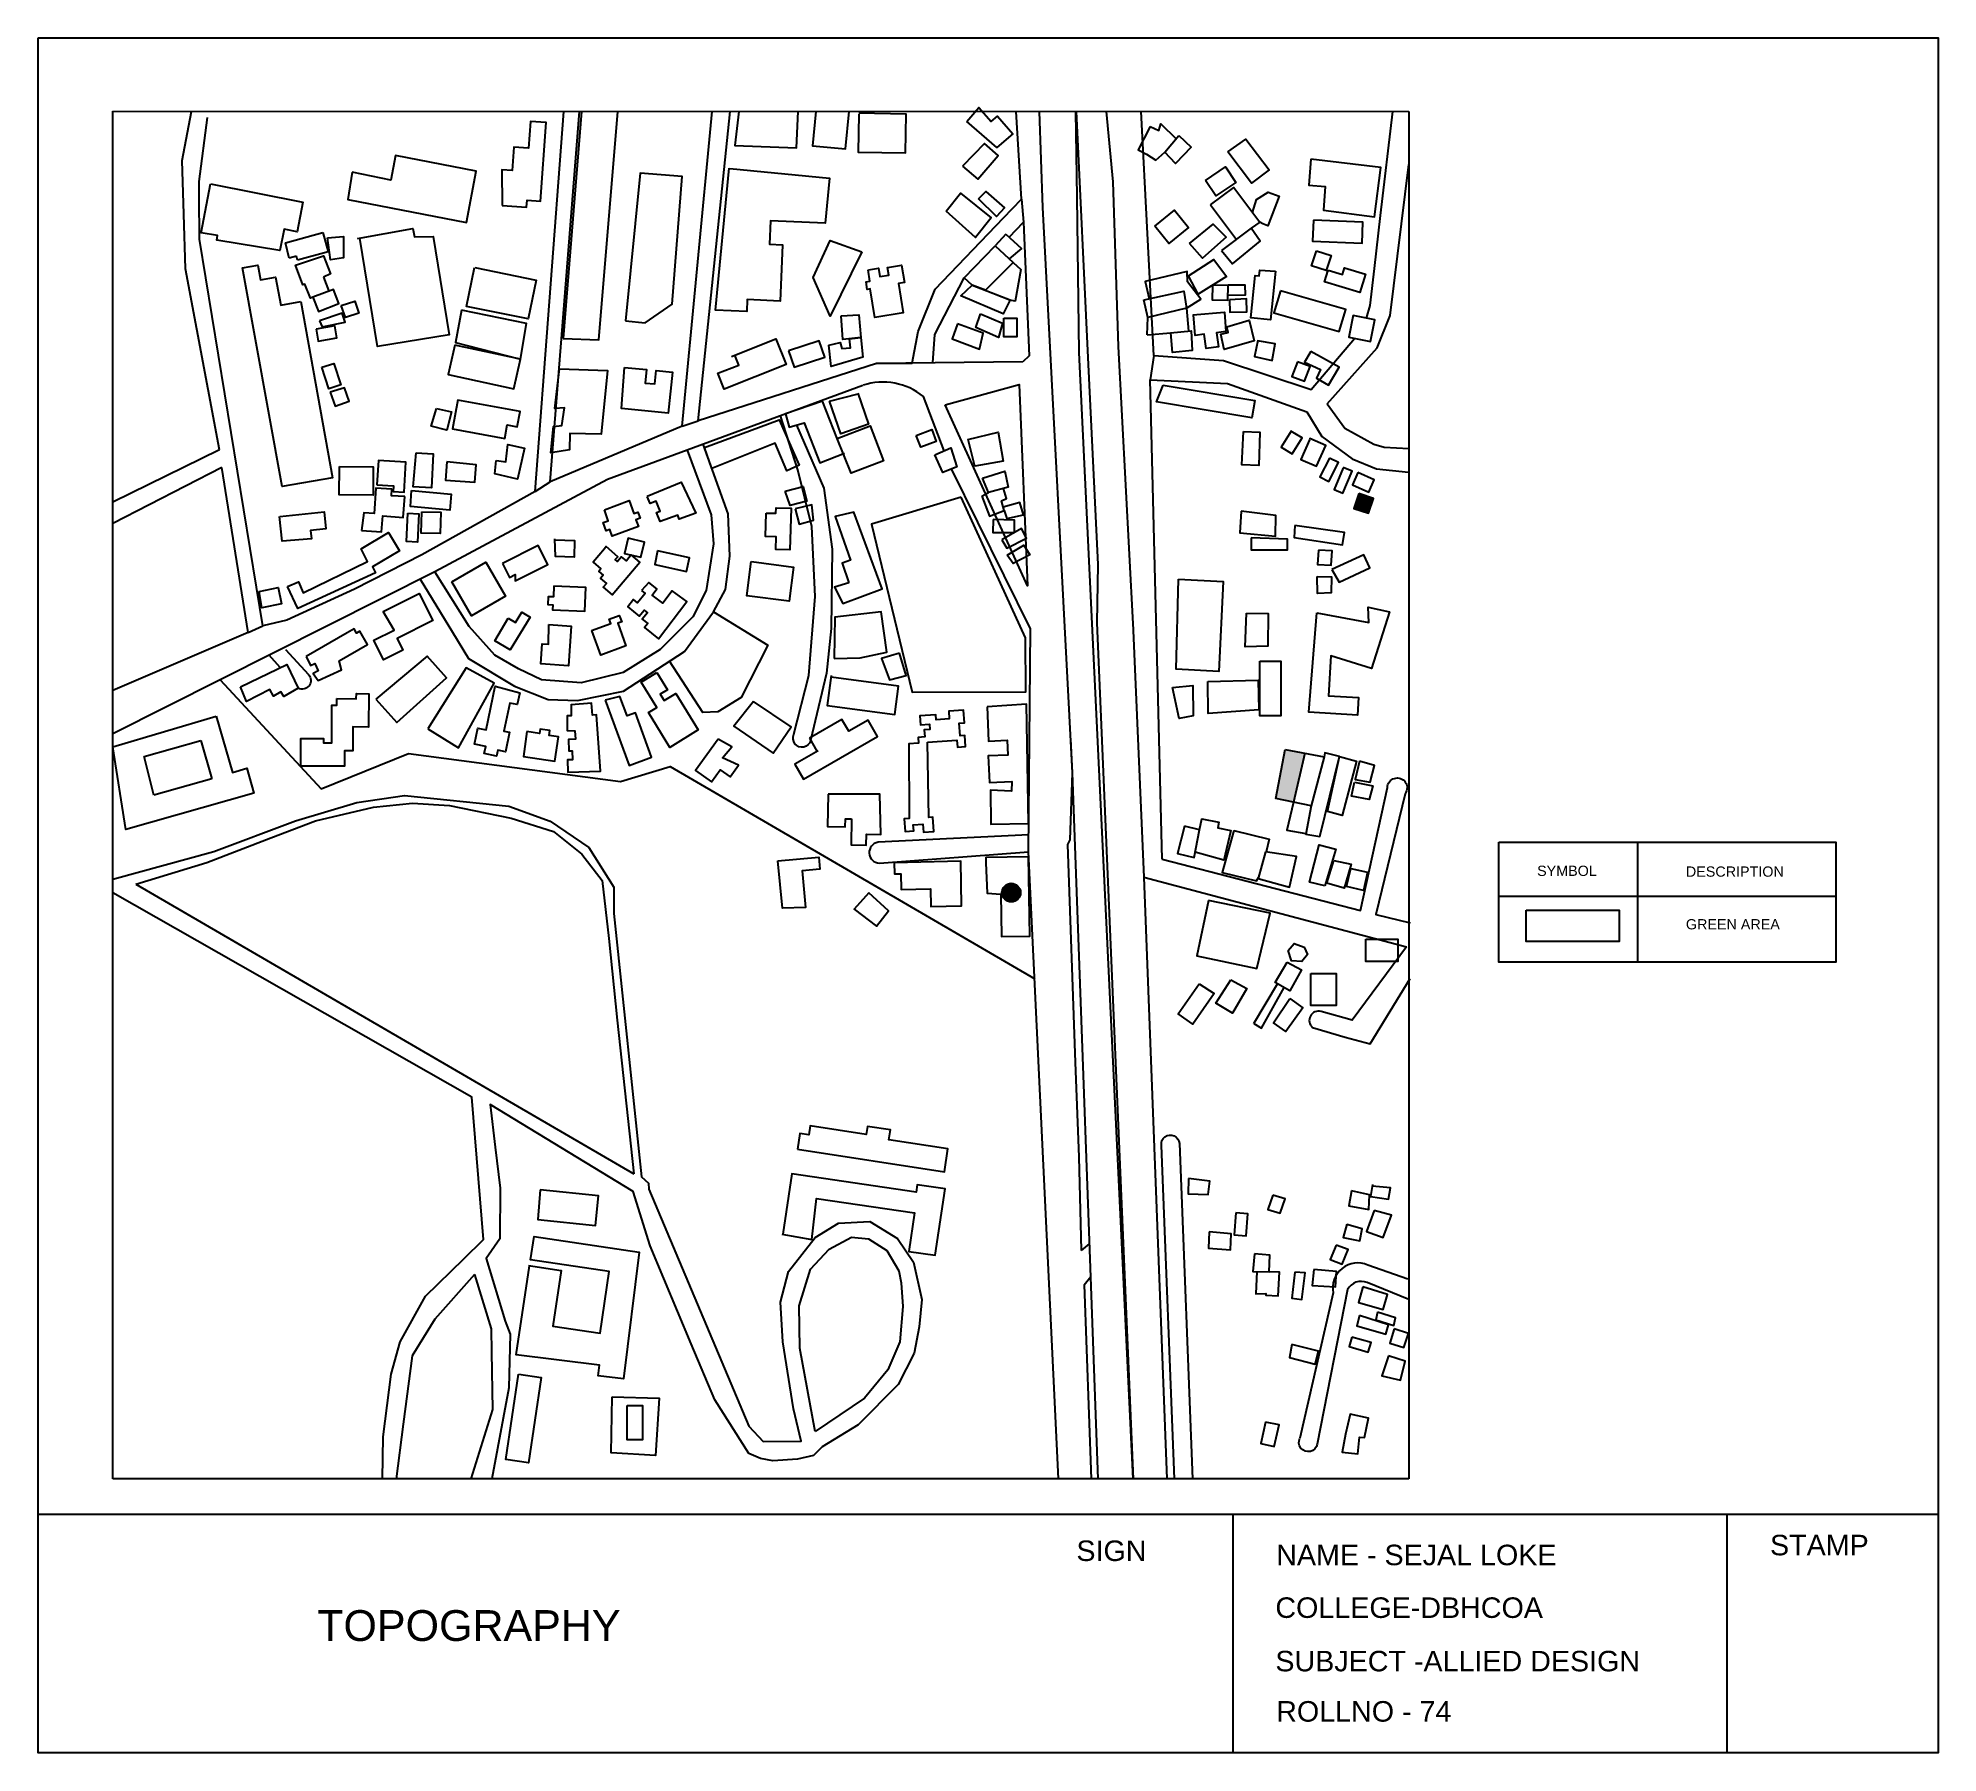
# Model space of a CAD drawing. Header units: millimetres. Extents: x 3152 to 40193, y 1272 to 34704.
import ezdxf

# ---------------------------------------------------------------- set-up
doc = ezdxf.new("R2010")
doc.units = ezdxf.units.MM
doc.styles.get("Standard").update_dxf_attribs({"font": 'arial.ttf'})

msp = doc.modelspace()

# ---------------------------------------------------------------- hatches: boundary and pattern name
at = {"true_color": 0x000000}
h = msp.add_hatch(color=18, dxfattribs=at)
h.dxf.hatch_style = 1
h.paths.add_polyline_path([(29186, 25728), (28900, 25822), (28805, 25532), (29091, 25438)])
h = msp.add_hatch(color=18, dxfattribs=at)
h.dxf.hatch_style = 1
h.paths.add_polyline_path([(27850, 20761), (27465, 20834), (27283, 19877), (27628, 19807)])
at = {"true_color": 0xfe1916}
h = msp.add_hatch(color=1, dxfattribs=at)
h.dxf.hatch_style = 1
h.paths.add_polyline_path([(22306, 18044, 1), (21945, 18044, 1)])

# ---------------------------------------------------------------- linework, layer by layer
for p, q in [((4609, 33276), (29874, 33268)), ((4609, 6613), (4609, 33276)), ((29874, 33268), (29874, 6613)), ((22328, 31563), (22366, 31114)), ((7980, 30711), (8702, 30913)), ((8702, 30913), (8808, 30536)), ((8050, 30409), (7980, 30711)), ((8192, 30449), (8050, 30409)), ((8214, 30370), (8192, 30449)), ((8808, 30536), (8214, 30370)), ((24904, 28516), (24832, 28041)), ((18581, 27626), (19140, 27767)), ((15712, 27140), (16025, 27241)), ((6690, 26676), (4609, 25655)), ((6736, 26331), (4609, 25241)), ((12846, 25863), (13139, 26053)), ((21550, 25773), (21680, 25841)), ((7249, 23113), (4609, 21983)), ((7249, 23113), (7534, 23243)), ((5219, 20699), (6328, 21012)), ((6328, 21012), (6539, 20265)), ((5409, 19946), (5219, 20699)), ((6539, 20265), (5409, 19946)), ((34335, 19030), (34335, 16685)), ((31632, 17973), (38203, 17973)), ((29874, 6613), (4609, 6613)), ((3152, 5927), (40193, 5927)), ((26443, 5927), (26443, 1272)), ((36078, 5927), (36078, 1272))]:
    msp.add_line(p, q)
for points in [[(3152, 34704), (40193, 34704), (40193, 1272), (3152, 1272)], [(21983, 29240), (22236, 29240), (22236, 28879), (21983, 28879)], [(26975, 22554), (27382, 22554), (27382, 21488), (26975, 21488)], [(31632, 19030), (38203, 19030), (38203, 16685), (31632, 16685)], [(32161, 17699), (33980, 17699), (33980, 17093), (32161, 17093)], [(29036, 17136), (29660, 17136), (29660, 16698), (29036, 16698)], [(27967, 16469), (28461, 16469), (28461, 15843), (27967, 15843)], [(14641, 8047), (14939, 8047), (14939, 7376), (14641, 7376)]]:
    msp.add_lwpolyline(points, close=True)
for points in [[(21262, 33077), (21494, 33352), (21732, 33077), (21855, 33183), (22156, 32835), (21845, 32566), (21262, 33077)], [(6690, 26676), (6026, 30204), (5993, 31270), (5960, 32316), (6143, 33268)], [(6299, 30779), (6297, 31617), (6296, 31905), (6454, 33155)], [(12199, 31439), (12676, 31404), (12686, 31543), (12946, 31524), (13058, 33054), (12752, 33076), (12714, 32558), (12430, 32578), (12397, 32119), (12192, 32134), (12199, 31439)], [(12846, 25863), (13403, 33273)], [(15712, 27140), (13139, 26053), (13711, 33273)], [(13392, 28846), (14085, 28821), (14454, 33273)], [(13747, 33273), (13392, 28846)], [(15712, 27140), (16298, 33272)], [(22349, 28390), (19499, 28356), (16025, 27241), (16644, 33272)], [(16813, 33272), (16737, 32611), (17941, 32561), (17970, 33272)], [(18314, 33272), (18249, 32604), (18896, 32542), (18967, 33271)], [(19152, 33220), (19140, 32478), (20066, 32463), (20079, 33221), (19152, 33236)], [(20641, 29805), (21977, 31198), (22328, 31563), (22223, 33270)], [(23821, 6613), (23319, 20377), (22742, 31402), (22674, 33270)], [(24500, 6613), (23452, 28572), (23408, 31600), (23383, 33270)], [(23391, 33270), (23621, 28477), (23814, 24441), (23792, 23303), (24500, 6613)], [(23974, 33270), (24107, 31899), (24211, 28689), (24497, 23284)], [(24837, 32977), (24603, 32523), (24762, 32441), (24945, 32325), (25118, 32480)], [(24904, 28516), (24657, 33270)], [(24837, 32977), (25003, 32899), (25043, 33028), (25340, 32741)], [(29051, 29243), (29120, 29486), (29205, 30212), (29325, 31242), (29563, 33272)], [(21177, 32206), (21472, 31950), (21873, 32411), (21601, 32647), (21177, 32206)], [(25394, 32805), (25633, 32578), (25328, 32256), (25118, 32480), (25394, 32805)], [(26346, 32486), (26702, 32730), (27151, 32132), (26811, 31876), (26346, 32486)], [(9278, 32090), (9193, 31556), (11504, 31110), (11697, 32109), (10123, 32414), (10030, 31933), (9278, 32090)], [(27969, 32340), (27929, 31836), (28246, 31810), (28210, 31346), (29206, 31215), (29332, 32178), (27969, 32340)], [(29514, 29297), (29874, 32236)], [(6518, 31858), (8318, 31502), (8204, 30927), (7949, 30978), (7866, 30562), (6636, 30761), (6651, 30854), (6330, 30906), (6518, 31858)], [(14604, 29192), (14989, 29154), (15512, 29514), (15713, 32005), (14891, 32071), (14604, 29192)], [(16639, 32162), (18581, 31973), (18496, 31093), (17431, 31140), (17411, 30686), (17668, 30674), (17620, 29575), (16978, 29603), (16968, 29370), (16358, 29397), (16627, 32163)], [(25910, 31929), (26303, 32189), (26504, 31884), (26112, 31625), (25910, 31929)], [(20858, 31330), (21139, 31678), (21735, 31197), (21426, 30815), (20858, 31330)], [(21486, 31569), (21627, 31712), (21991, 31394), (21840, 31221), (21486, 31569)], [(26007, 31450), (26467, 31792), (26970, 31116), (26804, 30996)], [(26831, 31304), (26908, 31558), (27136, 31701), (27347, 31622), (27131, 31041), (27029, 31079), (26970, 31116)], [(24923, 31036), (25306, 31346), (25580, 31008), (25197, 30698), (24923, 31036)], [(26007, 31450), (26514, 30778)], [(28018, 31155), (28001, 30742), (28966, 30703), (28983, 31114), (28018, 31155)], [(12846, 25863), (10635, 24628), (9321, 23961), (8000, 23353), (7534, 23243), (6299, 30779)], [(8796, 30810), (9105, 30835), (9105, 30416), (8855, 30379), (8796, 30810)], [(9381, 30797), (10459, 30991), (10489, 30825), (10856, 30831), (11169, 28920), (9769, 28691), (9423, 30804)], [(19212, 30533), (18593, 29280), (18266, 30035), (18597, 30756), (19212, 30533)], [(22018, 30879), (21810, 30651)], [(22018, 30879), (22328, 30598), (22087, 30398)], [(22085, 30818), (22366, 31114), (22472, 28508), (22349, 28390)], [(25600, 30699), (26065, 31077), (26316, 30819), (25856, 30413), (25600, 30699)], [(26225, 30560), (26436, 30299), (26977, 30740), (26804, 30996), (26225, 30560)], [(8512, 29649), (8462, 29630), (8357, 29908), (8312, 29894), (8171, 30276), (8721, 30460), (8854, 30109), (8717, 30044)], [(21810, 30651), (22163, 30329), (21622, 29787), (21364, 29888), (21205, 30031), (21810, 30651)], [(25579, 30065), (26075, 30387), (26322, 30055), (25772, 29708), (25579, 30065)], [(28079, 30554), (28360, 30466), (28268, 30170), (27981, 30260), (28079, 30554)], [(8276, 29567), (8890, 26132), (7915, 25958), (7136, 30222), (7439, 30277), (7491, 29989), (7784, 30043), (7884, 29497), (8276, 29567)], [(8717, 30044), (8822, 29766)], [(11666, 30228), (12865, 29985), (12711, 29227), (11505, 29471), (11659, 30230)], [(19345, 30183), (19535, 30214), (19561, 30052), (19737, 30080), (19713, 30233), (19989, 30277), (20043, 29938), (19928, 29919), (20020, 29343), (19467, 29255), (19378, 29812), (19318, 29802), (19294, 29953), (19371, 29965), (19336, 30182)], [(20595, 28369), (20635, 28923), (21205, 30031)], [(22163, 30329), (22315, 30193), (22203, 29575), (22098, 29594), (21616, 29781), (22163, 30329)], [(25541, 29434), (25820, 29610), (25561, 29950), (25557, 30149), (24739, 29958), (24814, 29620)], [(27278, 30158), (27183, 29212), (26799, 29251), (26881, 30076), (26959, 30068), (26970, 30175), (27278, 30158)], [(28303, 30178), (28582, 30093), (28622, 30225), (29029, 30102), (28920, 29742), (28234, 29950), (28303, 30178)], [(8512, 29649), (8623, 29370), (9019, 29528), (8911, 29800), (8512, 29649)], [(19499, 28356), (20195, 28364), (20312, 28985), (20641, 29805)], [(21364, 29888), (22102, 29600), (21966, 29327), (21141, 29678), (21364, 29888)], [(24720, 29599), (25491, 29771), (25541, 29434), (24789, 29255), (24712, 29597)], [(26047, 29881), (26044, 29599), (26350, 29596), (26353, 29884), (26047, 29881)], [(26351, 29691), (26691, 29700), (26688, 29883), (26353, 29884)], [(27374, 29773), (27246, 29345), (28517, 28982), (28651, 29413), (27374, 29773)], [(8639, 29189), (8690, 29075), (9140, 29164), (9079, 29342), (8639, 29189)], [(9065, 29489), (9329, 29575), (9406, 29339), (9148, 29255), (9065, 29489)], [(11410, 29396), (11293, 28767), (12557, 28444), (12678, 29140), (11410, 29396)], [(18810, 29288), (19153, 29310), (19195, 28862), (18843, 28828), (18810, 29288)], [(21529, 29324), (21957, 29142), (21874, 28866), (21438, 29059), (21529, 29324)], [(25541, 29434), (25581, 28988)], [(25668, 29305), (26285, 29361), (26307, 28979), (26128, 28954), (26166, 28684), (25928, 28650), (25889, 28929), (25713, 28904), (25677, 29306)], [(26383, 29600), (26389, 29356), (26717, 29363), (26711, 29620), (26383, 29600)], [(28283, 27571), (29259, 28661), (29514, 29297)], [(28790, 29298), (28706, 28869), (29129, 28786), (29213, 29212), (28790, 29295)], [(8575, 29029), (8614, 28795), (8978, 28856), (8939, 29091), (8575, 29029)], [(21079, 29133), (20971, 28839), (21506, 28641), (21578, 28947), (21079, 29133)], [(24773, 28918), (24789, 29255)], [(24773, 28918), (25235, 28959)], [(25229, 28957), (25632, 28992), (25650, 28610), (25269, 28570), (25235, 28957)], [(26331, 29076), (26765, 29204), (26861, 28797), (26278, 28629), (26213, 28931), (26356, 28962), (26331, 29076)], [(11275, 28715), (11149, 28146), (12428, 27863), (12557, 28444), (11275, 28715)], [(16669, 28492), (17539, 28839), (17739, 28340), (16532, 27857), (16408, 28167), (16814, 28329), (16738, 28519)], [(17783, 28606), (17891, 28284), (18489, 28484), (18383, 28800), (17783, 28606)], [(18567, 28714), (18793, 28768), (18821, 28648), (18990, 28666), (18972, 28839), (19195, 28862), (19235, 28483), (18614, 28301), (18567, 28714)], [(24904, 28516), (26263, 28418), (27975, 27852), (28815, 28847)], [(26931, 28806), (26866, 28498), (27215, 28415), (27271, 28741), (26929, 28799)], [(27964, 28595), (27844, 28387), (28153, 28240), (28074, 28074), (28313, 27936), (28519, 28290), (27964, 28595)], [(8683, 28285), (8917, 28361), (9053, 27943), (8819, 27867), (8683, 28285)], [(13320, 28256), (14252, 28221), (14131, 26980), (13518, 26992), (13512, 26674), (13150, 26616), (13200, 27128), (13363, 27147), (13414, 27492), (13227, 27484), (13320, 28256)], [(14587, 28282), (15015, 28239), (14989, 27978), (15174, 27959), (15201, 28224), (15521, 28192), (15440, 27391), (14527, 27483), (14587, 28282)], [(27706, 28391), (27597, 28107), (27841, 28013), (27951, 28299), (27706, 28391)], [(19230, 27931), (14255, 26100), (10891, 24299), (4609, 21138)], [(8848, 27802), (8945, 27525), (9220, 27621), (9127, 27884), (8848, 27802)], [(20840, 27553), (22283, 27948), (22441, 24021), (20840, 27553)], [(25069, 18697), (24832, 28041), (26344, 27967), (27891, 27418), (28183, 26933), (28775, 26499), (29245, 26305), (29870, 26241)], [(25087, 27935), (26874, 27639), (26818, 27300), (24958, 27609), (25087, 27935)], [(10919, 27481), (11213, 27419), (11119, 27056), (10819, 27134), (10919, 27481)], [(11335, 27647), (11232, 27086), (12251, 26899), (12299, 27160), (12495, 27124), (12550, 27422), (11335, 27645)], [(18730, 26895), (19372, 27142), (19634, 26464), (19004, 26220), (18730, 26895), (18449, 27624), (17724, 27376), (17794, 27116), (18087, 27199), (18395, 26420), (18875, 26612)], [(19136, 27781), (19340, 27175), (18806, 26986), (18581, 27626)], [(28283, 27571), (28631, 27098), (29195, 26789), (29396, 26728), (29874, 26699)], [(16147, 26718), (17601, 27260), (17991, 26375), (17749, 26266), (17525, 26803), (16291, 26312), (16147, 26718)], [(20274, 26957), (20578, 27071), (20664, 26839), (20360, 26725), (20274, 26957)], [(27580, 27042), (27387, 26729), (27602, 26596), (27794, 26907), (27579, 27040)], [(10600, 24152), (11233, 23120), (11546, 22610), (12444, 22067), (13095, 21809), (13668, 21790), (14568, 21969), (15755, 22743), (16319, 23520), (16552, 23952), (16640, 24600), (16606, 25425), (16122, 26787)], [(15810, 26672), (16276, 25407), (16324, 24840), (16178, 23933), (15921, 23420), (15281, 22780), (14559, 22335), (13740, 22132), (12970, 22190), (12519, 22403), (12058, 22674), (11557, 23231), (10891, 24299)], [(12091, 26465), (12273, 26444), (12312, 26781), (12637, 26707), (12502, 26106), (12056, 26206), (12086, 26465)], [(20637, 26580), (20947, 26715), (21064, 26346), (20793, 26232), (20637, 26580)], [(21280, 26875), (21868, 27021), (21969, 26457), (21417, 26358), (21288, 26877)], [(26656, 27032), (26974, 27021), (26950, 26369), (26620, 26381), (26656, 27032)], [(27939, 26873), (27771, 26490), (28079, 26355), (28256, 26758), (27946, 26894), (27939, 26873)], [(7249, 23113), (6736, 26331)], [(9031, 26349), (9689, 26346), (9686, 25792), (9024, 25795), (9027, 26349)], [(9758, 25996), (10081, 25976), (10074, 25861), (10289, 25848), (10326, 26437), (9792, 26470), (9758, 25996)], [(10526, 26615), (10859, 26597), (10822, 25933), (10464, 25952), (10526, 26615)], [(11123, 26441), (11096, 26085), (11670, 26043), (11695, 26381), (11123, 26441)], [(22465, 18837), (22504, 23187), (20961, 26303)], [(28330, 26515), (28144, 26146), (28316, 26059), (28503, 26430), (28331, 26516)], [(28597, 26327), (28418, 25903), (28593, 25829), (28773, 26257), (28598, 26331)], [(10301, 25763), (10041, 25781), (10049, 25909), (9736, 25930), (9703, 25437), (9503, 25450), (9456, 25106)], [(15030, 25770), (15688, 26042), (15976, 25441), (15653, 25323), (15625, 25401), (15282, 25276), (15210, 25455), (15282, 25483), (15205, 25677), (15084, 25629), (15026, 25768)], [(17718, 25871), (18069, 25960), (18141, 25675), (17817, 25593), (17718, 25871)], [(21563, 26124), (22002, 26261), (22066, 25949), (21680, 25841), (21563, 26124)], [(28884, 26236), (28777, 25994), (29094, 25853), (29200, 26092), (28882, 26232)], [(9456, 25106), (9851, 25075), (9876, 25390), (10274, 25358), (10301, 25763)], [(10431, 25882), (11208, 25808), (11178, 25499), (10412, 25572), (10431, 25882)], [(14193, 25509), (14678, 25685), (14768, 25435), (14845, 25463), (14890, 25341), (14809, 25312), (14856, 25181), (14344, 24994), (14298, 25120), (14230, 25095), (14171, 25258), (14268, 25294), (14193, 25509)], [(17911, 25523), (17991, 25227), (18270, 25302), (18235, 25604), (17911, 25523)], [(21149, 25753), (19399, 25224), (20192, 21951), (22411, 21961), (22406, 23008), (21149, 25753)], [(21550, 25773), (21702, 25382), (21986, 25493), (21934, 25681), (22030, 25724), (21974, 25923)], [(21986, 25493), (22042, 25334), (22367, 25411), (22295, 25648), (21969, 25557)], [(28900, 25822), (28805, 25532), (29091, 25438), (29186, 25728), (28900, 25822)], [(7868, 25375), (8732, 25466), (8766, 25138), (8464, 25106), (8482, 24940), (7912, 24895), (7862, 25375)], [(10362, 25442), (10579, 25430), (10550, 24877), (10335, 24888), (10362, 25442)], [(10637, 25468), (11002, 25460), (10993, 25042), (10625, 25050), (10635, 25468)], [(17349, 25444), (17539, 25438), (17542, 25548), (17832, 25539), (17807, 24724), (17533, 24732), (17540, 24982), (17333, 24988), (17348, 25444)], [(18957, 24084), (18680, 24000), (18841, 23683), (19609, 23964), (19060, 25461), (18692, 25374), (18990, 24523), (18827, 24468), (18957, 24084)], [(21775, 25319), (21765, 25067), (22188, 25065), (22189, 25306), (21775, 25319)], [(26606, 25482), (26583, 25059), (27276, 24993), (27285, 25398), (26606, 25482)], [(27655, 25203), (27644, 24965), (28584, 24824), (28620, 25066), (27655, 25203)], [(8013, 24014), (8228, 24104), (8319, 23889), (9576, 24499), (9455, 24748), (9987, 25065), (10200, 24709), (9671, 24393), (9734, 24279), (8220, 23582), (8013, 24014)], [(13234, 24921), (13614, 24906), (13602, 24584), (13238, 24598), (13230, 24940)], [(14659, 24961), (14589, 24657), (14906, 24583), (14975, 24877), (14657, 24951)], [(21942, 24921), (22042, 24756), (22422, 24951), (22326, 25139), (21942, 24921)], [(22045, 24623), (22371, 24820), (22488, 24626), (22161, 24460), (22045, 24623)], [(26802, 24959), (26802, 24724), (27509, 24724), (27509, 24933), (26802, 24959)], [(11217, 24099), (11884, 24486), (12268, 23824), (11601, 23437), (11217, 24099)], [(12206, 24462), (12342, 24189), (12454, 24245), (12455, 24121), (13088, 24438), (12902, 24810), (12206, 24462)], [(14196, 24745), (13975, 24486), (14127, 24357), (14083, 24306), (14173, 24230), (14120, 24168), (14232, 24072), (14170, 24000), (14345, 23851), (14885, 24484), (14719, 24626), (14623, 24513), (14530, 24592), (14451, 24500), (14407, 24536), (14455, 24590), (14231, 24790), (14196, 24745)], [(15232, 24709), (15174, 24441), (15794, 24306), (15850, 24568), (15232, 24709)], [(17059, 24497), (17883, 24390), (17797, 23725), (16972, 23831), (17057, 24497)], [(28116, 24717), (28098, 24443), (28363, 24426), (28381, 24707), (28116, 24717)], [(28378, 24340), (28520, 24097), (29116, 24375), (28998, 24628), (28378, 24340)], [(14919, 23932), (14988, 23875), (14839, 23693), (14763, 23755), (14651, 23618), (14875, 23435), (14971, 23552), (15034, 23501), (14933, 23377), (15040, 23290), (14975, 23211), (15246, 22989), (15798, 23716), (15518, 23929), (15332, 23685), (15124, 23843), (15217, 23966), (15058, 24087), (14919, 23932)], [(25386, 24151), (26257, 24109), (26174, 22357), (25340, 22397), (25386, 24151)], [(28088, 24205), (28370, 24200), (28364, 23891), (28093, 23878), (28088, 24205)], [(7461, 23915), (7833, 23991), (7899, 23671), (7518, 23593), (7461, 23915)], [(9882, 23524), (10586, 23878), (10852, 23348), (10154, 22998), (10267, 22772), (9888, 22582), (9696, 22964), (10093, 23163), (9882, 23524)], [(13210, 24027), (13201, 23807), (13096, 23811), (13090, 23660), (13188, 23656), (13184, 23559), (13811, 23533), (13830, 23991), (13209, 24017)], [(12321, 23392), (12462, 23307), (12586, 23511), (12744, 23415), (12355, 22774), (12059, 22953), (12321, 23392)], [(13940, 23152), (14320, 23293), (14289, 23377), (14484, 23449), (14531, 23324), (14455, 23294), (14614, 22855), (14123, 22675), (13947, 23155)], [(16319, 23520), (17378, 22869), (16860, 21850), (16406, 21566), (16115, 21558), (15466, 22554)], [(18673, 22608), (19178, 22621), (19699, 22731), (19592, 23516), (18684, 23414), (18673, 22608)], [(26710, 23489), (27134, 23484), (27126, 22850), (26685, 22835), (26710, 23489)], [(28080, 23496), (29100, 23312), (29081, 23609), (29502, 23519), (29152, 22410), (28359, 22660), (28312, 21882), (28894, 21847), (28873, 21505), (27928, 21562), (28080, 23496)], [(8383, 22645), (8465, 22471), (8548, 22510), (8617, 22365), (8516, 22317), (8617, 22177), (9068, 22385), (9022, 22563), (9573, 22882), (9423, 23140), (9362, 23104), (9315, 23185), (9179, 23106), (8383, 22645)], [(13112, 23271), (13546, 23241), (13492, 22464), (12952, 22502), (12980, 22895), (13106, 22886), (13112, 23271)], [(24496, 23304), (24709, 18347)], [(7874, 22429), (7660, 22673)], [(9735, 21814), (10145, 21358), (11117, 22234), (10739, 22653), (9735, 21814)], [(19950, 22714), (19595, 22606), (19754, 22191), (20078, 22279), (19946, 22713)], [(7097, 22057), (8002, 22491), (8223, 22030), (7943, 21866), (7888, 21959), (7745, 21875), (7671, 22001), (7214, 21767), (7097, 22057)], [(10753, 21238), (11350, 20863), (12042, 22126), (11499, 22424), (10753, 21238)], [(15215, 22337), (15422, 22000), (15282, 21914), (15359, 21789), (15584, 21927), (16022, 21214), (15470, 20875), (15054, 21554), (15216, 21654), (14913, 22148), (15217, 22335)], [(18616, 22276), (18539, 21689), (19858, 21517), (19930, 22071), (18612, 22243)], [(6703, 22192), (8674, 20064), (10372, 20756), (14509, 20210), (15479, 20500), (22583, 16365)], [(8977, 21830), (9354, 21820), (9358, 21925), (9600, 21916), (9596, 21271), (9290, 21273), (9290, 20808), (9124, 20808), (9124, 20510), (8274, 20510), (8274, 21051), (8720, 21051), (8720, 20966), (8881, 20966), (8881, 21700), (8980, 21700), (8977, 21830)], [(12543, 21937), (12495, 21708), (12349, 21739), (12233, 21194), (12346, 21170), (12265, 20789), (12117, 20820), (12092, 20705), (11853, 20756), (11881, 20892), (11663, 20939), (11728, 21249), (11886, 21216), (12067, 22070), (12543, 21937)], [(14212, 21797), (14676, 20525), (15112, 20684), (14798, 21547), (14636, 21488), (14497, 21867), (14212, 21797)], [(25269, 22045), (25667, 22081), (25673, 21487), (25396, 21441), (25269, 22045)], [(25961, 22160), (26939, 22184), (26953, 21604), (25967, 21538), (25961, 22160)], [(13545, 21720), (13545, 21492), (13469, 21492), (13469, 21202), (13620, 21196), (13628, 21037), (13497, 21031), (13503, 20808), (13566, 20810), (13570, 20632), (13474, 20630), (13479, 20394), (14116, 20409), (14043, 21511), (13960, 21505), (13944, 21734), (13545, 21707)], [(17102, 21772), (16719, 21287), (17486, 20765), (17832, 21273), (17102, 21772)], [(20491, 20976), (21066, 21015), (21075, 20880), (21233, 20891), (21219, 21106), (21128, 21100), (21111, 21345), (21214, 21352), (21197, 21601), (20908, 21581), (20918, 21432), (20661, 21415), (20654, 21512), (20345, 21491), (20359, 21315), (20531, 21329), (20539, 21225), (20427, 21215), (20438, 21081), (20313, 21070), (20316, 20954), (20132, 20945), (20136, 19487), (20039, 19480), (20056, 19238), (20224, 19250), (20215, 19364), (20402, 19377), (20413, 19221), (20618, 19236), (20598, 19514), (20519, 19508), (20491, 20976)], [(21657, 21667), (21682, 20999), (22048, 21013), (22059, 20724), (21676, 20710), (21700, 20191), (22136, 20211), (22128, 20023), (21719, 20038), (21730, 19375), (22461, 19388), (22422, 21716), (21657, 21667)], [(6628, 21482), (6942, 20387), (7222, 20467), (7359, 19985), (4867, 19272), (4609, 20885), (6628, 21482)], [(12685, 21186), (12614, 20697), (13227, 20608), (13296, 21082), (13118, 21108), (13132, 21202), (12941, 21229), (12929, 21144), (12685, 21186)], [(18359, 20810), (17906, 20549), (18075, 20257), (19518, 21090), (19335, 21407), (18958, 21189), (18826, 21418), (18192, 21052)], [(16409, 21032), (15972, 20424), (16282, 20201), (16453, 20439), (16643, 20302), (16806, 20528), (16495, 20669), (16681, 20888), (16409, 21032)], [(18192, 21052), (18338, 20798)], [(23271, 19075), (23319, 20377), (23284, 21043)], [(27465, 20834), (28224, 20691), (27972, 19738), (27283, 19877), (27465, 20834)], [(27850, 20761), (27628, 19807)], [(27972, 19738), (27868, 19183), (28144, 19136), (28522, 20695), (28236, 20770), (28224, 20691)], [(28522, 20695), (28856, 20608), (28579, 19549), (28290, 19625), (28522, 20695)], [(28917, 20605), (28831, 20250), (29123, 20200), (29208, 20520), (28917, 20605)], [(25069, 18697), (28932, 17694), (29458, 20094)], [(28816, 20200), (29173, 20128), (29101, 19858), (28760, 19922), (28816, 20200)], [(4609, 18305), (6580, 18847), (8170, 19443), (9369, 19800), (10294, 19940), (12328, 19728), (13138, 19434), (13892, 18925), (14376, 18152), (14375, 17636), (14916, 12505), (15053, 12383), (15060, 12262), (17013, 7646), (17287, 7341), (18027, 7349), (17880, 7981), (17674, 9287), (17628, 10058), (17781, 10661), (18302, 11319), (18758, 11601), (19371, 11633), (19907, 11304), (20219, 10841), (20381, 10109), (20328, 9577), (20232, 9065), (19921, 8452), (19143, 7669), (18441, 7237), (18273, 7074), (17961, 6997), (17476, 6964), (17235, 7012), (17010, 7113), (16347, 8154), (15885, 9251), (15083, 11155), (14756, 12217), (11966, 13914), (12067, 13080), (12163, 12281), (12153, 11294), (11890, 10912), (12260, 9687), (12358, 9437), (12329, 8387), (11999, 6613)], [(5062, 18208), (6446, 18632), (7692, 19110), (8559, 19443), (9690, 19708), (10452, 19785), (11174, 19745), (12378, 19494), (13199, 19233), (13752, 18795), (14150, 18283), (14279, 17147), (14442, 15560), (14766, 12560)], [(18557, 19963), (18545, 19333), (18890, 19326), (18893, 19484), (19012, 19482)], [(19012, 19482), (19003, 18977), (19297, 18971), (19301, 19183), (19585, 19178), (19564, 19961), (18557, 19963)], [(27628, 19806), (27498, 19263), (27870, 19193)], [(29805, 19972), (29232, 17620), (29902, 17457)], [(25501, 19342), (25365, 18809), (25690, 18726), (25797, 19265), (25501, 19342)], [(25797, 19265), (25840, 19480), (26174, 19414), (26153, 19307), (26407, 19257), (26273, 18679), (25711, 18832)], [(23493, 11068), (23447, 12895), (23380, 14733), (23229, 18981), (23271, 19075)], [(26465, 19254), (26238, 18436), (26905, 18276), (26946, 18339)], [(26465, 19254), (27153, 19086), (27093, 18838)], [(28236, 18173), (27941, 18250), (28130, 18975), (28453, 18891), (28236, 18173)], [(17572, 18661), (18374, 18737), (18397, 18499), (18048, 18466), (18115, 17751), (17663, 17742), (17576, 18661)], [(19846, 18623), (19850, 18408), (19975, 18410), (19981, 18105), (20554, 18115), (20560, 17773), (21155, 17783), (21140, 18654), (19846, 18623)], [(21633, 18625), (21654, 18035), (21924, 18016), (21936, 17190), (22486, 17198), (22464, 18742), (21629, 18730), (21633, 18625)], [(23049, 6613), (22465, 18837)], [(27084, 18839), (26942, 18321), (27553, 18153), (27685, 18745), (27084, 18839)], [(28415, 18667), (28751, 18600), (28619, 18131), (28277, 18227), (28415, 18667)], [(5062, 18208), (14766, 12560)], [(24709, 18347), (25161, 6613)], [(24709, 18347), (29828, 16986)], [(28748, 18512), (29071, 18441), (28993, 18086), (28660, 18160), (28748, 18512)], [(9870, 6613), (9879, 7434), (10034, 8658), (10212, 9285), (10708, 10176), (11453, 10907), (11836, 11283), (11608, 14054), (4609, 18042)], [(19347, 18041), (19063, 17723), (19498, 17387), (19730, 17687), (19347, 18041)], [(25971, 17891), (25744, 16813), (26913, 16566), (27175, 17646), (25971, 17891)], [(27523, 16915), (27642, 17049), (27836, 16981), (27903, 16836), (27789, 16702), (27586, 16711), (27523, 16915)], [(27506, 16691), (27782, 16539), (27557, 16132), (27269, 16292), (27506, 16691)], [(26409, 16342), (26721, 16177), (26438, 15696), (26115, 15886), (26409, 16342)], [(25786, 16264), (26080, 16076), (25668, 15481), (25377, 15683), (25786, 16264)], [(26855, 15493), (27319, 16264)], [(26855, 15493), (27007, 15401), (27445, 16194)], [(27555, 15982), (27810, 15800), (27480, 15336), (27240, 15507), (27555, 15982)], [(17956, 13042), (20824, 12603), (20892, 13048), (19739, 13225), (19769, 13419), (19325, 13487), (19300, 13327), (18203, 13495), (18177, 13322), (18003, 13349), (17956, 13042)], [(25403, 13151), (25658, 6613)], [(12945, 12252), (12895, 11670), (14022, 11554), (14082, 12133), (12945, 12252)], [(17656, 11386), (18239, 11280), (18326, 12084), (20237, 11802), (20126, 11051), (20644, 10975), (20835, 12269), (20292, 12349), (20270, 12203), (17847, 12561), (17673, 11383)], [(25583, 12469), (25573, 12174), (25962, 12160), (25994, 12418), (25583, 12469)], [(28762, 12231), (28708, 11938), (29095, 11866), (29110, 12153), (28762, 12231)], [(29169, 12354), (29131, 12122), (29480, 12065), (29517, 12288), (29164, 12324)], [(27226, 12144), (27126, 11864), (27366, 11792), (27465, 12075), (27226, 12144)], [(26507, 11802), (26471, 11374), (26704, 11354), (26740, 11782), (26507, 11802)], [(28671, 11579), (28597, 11323), (28921, 11255), (28969, 11488), (28670, 11575)], [(29203, 11846), (29053, 11439), (29377, 11320), (29537, 11755), (29203, 11846)], [(12714, 10773), (13351, 10678), (13190, 9593), (14109, 9456), (14288, 10660), (12755, 10888), (12822, 11343), (14874, 11038), (14567, 8564), (14075, 8625), (14100, 8831), (12477, 9033), (12735, 10770)], [(18306, 7538), (18002, 9166), (17992, 9986), (18215, 10704), (18577, 11093), (19014, 11327), (19344, 11295), (19697, 11066), (19935, 10670), (19982, 10434), (20012, 9973), (19952, 9286), (19722, 8739), (19262, 8191), (18306, 7538)], [(23493, 11068), (23654, 11198)], [(25985, 11431), (25969, 11114), (26397, 11078), (26412, 11392), (25985, 11431)], [(28457, 11174), (28345, 10895), (28578, 10802), (28693, 11087), (28457, 11174)], [(26867, 11003), (26837, 10657), (27157, 10651), (27164, 10977), (26867, 11003)], [(11662, 10601), (10887, 9726), (10445, 9014), (10274, 7682), (10137, 6613)], [(11662, 10601), (11987, 9540), (11995, 9084), (12014, 7969), (11590, 6613)], [(23548, 10401), (23677, 10558)], [(23548, 10401), (23682, 6613)], [(26913, 10656), (26891, 10220), (27091, 10227), (27092, 10194), (27328, 10181), (27355, 10648), (27157, 10652)], [(27654, 10647), (27594, 10136), (27792, 10113), (27853, 10635), (27654, 10647)], [(28026, 10695), (27992, 10385), (28450, 10359), (28467, 10656), (28026, 10695)], [(28982, 10360), (28896, 10051), (29376, 9916), (29458, 10210), (28982, 10360)], [(28916, 9797), (28860, 9596), (29429, 9437), (29480, 9620), (28916, 9797)], [(29268, 9862), (29231, 9713), (29586, 9602), (29614, 9757), (29268, 9862)], [(28766, 9376), (28713, 9196), (29085, 9085), (29143, 9277), (28766, 9376)], [(29593, 9537), (29506, 9259), (29781, 9174), (29868, 9452), (29593, 9537)], [(27597, 9237), (27551, 8981), (28051, 8852), (28116, 9105), (27597, 9237)], [(29477, 9015), (29350, 8627), (29717, 8541), (29803, 8908), (29477, 9015)], [(12524, 8654), (12961, 8589), (12716, 6926), (12274, 6992), (12522, 8654)], [(14346, 8217), (15263, 8188), (15191, 7068), (14324, 7124), (14346, 8217)], [(28645, 7488), (28576, 7135), (28885, 7105), (28916, 7431), (29013, 7422), (29093, 7797), (28730, 7874), (28645, 7488)], [(27085, 7720), (26993, 7303), (27253, 7246), (27346, 7667), (27085, 7720)]]:
    msp.add_lwpolyline(points)
for points in [[(20817, 26658), (20414, 27714, 0.257785), (19238, 27933, 1.046902)], [(17941, 27158), (18469, 25929), (18633, 24736), (18614, 23191), (18527, 22325), (18215, 21012, -1.121354), (17890, 21130), (18179, 22276), (18305, 23818), (18239, 25181), (17967, 26286), (17628, 27341)], [(7976, 22786), (8427, 22293, -0.844105), (8223, 22030)], [(29458, 20094, -1.357059), (29805, 19972, 1.597727)], [(22469, 19168), (19528, 19026, 0.910234), (19555, 18619), (22465, 18837)], [(29828, 16986), (28772, 15557), (28167, 15727, 0.804471), (28000, 15415), (28633, 15224), (29126, 15098), (29902, 16370)], [(25311, 6613), (25053, 13116, -1.0475), (25403, 13151, -0.571225)], [(29858, 10508), (29079, 10783, 0.606709), (28403, 10239), (27753, 7408)], [(29875, 10110), (29065, 10441, 0.375622), (28678, 10308), (28091, 7292, -1.147601), (27753, 7408, -0.607742)]]:
    msp.add_lwpolyline(points, format="xyb")
msp.add_circle((22126, 18044), 181)

# ---------------------------------------------------------------- texts
at = {"attachment_point": 1}
for s, insert, char_height in [('SYMBOL', (32377, 18569), 200), ('DESCRIPTION', (35278, 18554), 200), ('GREEN AREA', (35278, 17527), 200), ('SIGN', (23396, 5414), 400), ('NAME - SEJAL LOKE', (27291, 5332), 400), ('STAMP', (36918, 5525), 400), ('COLLEGE-DBHCOA', (27275, 4305), 400), ('TOPOGRAPHY', (8595, 4056), 600), ('SUBJECT -ALLIED DESIGN', (27275, 3263), 400), ('ROLLNO - 74', (27291, 2283), 400)]:
    msp.add_mtext(s, dxfattribs=dict(at, insert=insert, char_height=char_height))

doc.saveas('drawing.dxf')
